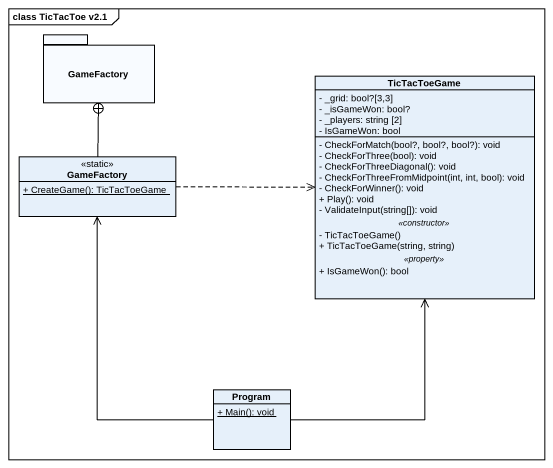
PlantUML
@startuml
mainframe class TicTacToe v2.1
hide circle
hide empty members
skinparam classAttributeIconSize 0
package GameFactory {
}
class TicTacToeGame {
  - _grid: bool?[3,3]
  - _isGameWon: bool?
  - _players: string [2]
  - IsGameWon: bool
  --
  - CheckForMatch(bool?, bool?, bool?): void
  - CheckForThree(bool): void
  - CheckForThreeDiagonal(): void
  - CheckForThreeFromMidpoint(int, int, bool): void
  - CheckForWinner(): void
  + Play(): void
  - ValidateInput(string[]): void
  .. <<constructor>> ..
  - TicTacToeGame()
  + TicTacToeGame(string, string)
  .. <<property>> ..
  + IsGameWon(): bool
}
class "GameFactory" as GameFactory_2 <<static>> {
  {static} + CreateGame(): TicTacToeGame
}
class Program {
  {static} + Main(): void
}
GameFactory_2 -up-+ GameFactory
GameFactory_2 .right.> TicTacToeGame
Program -up-> TicTacToeGame
Program -up-> GameFactory_2
@enduml
